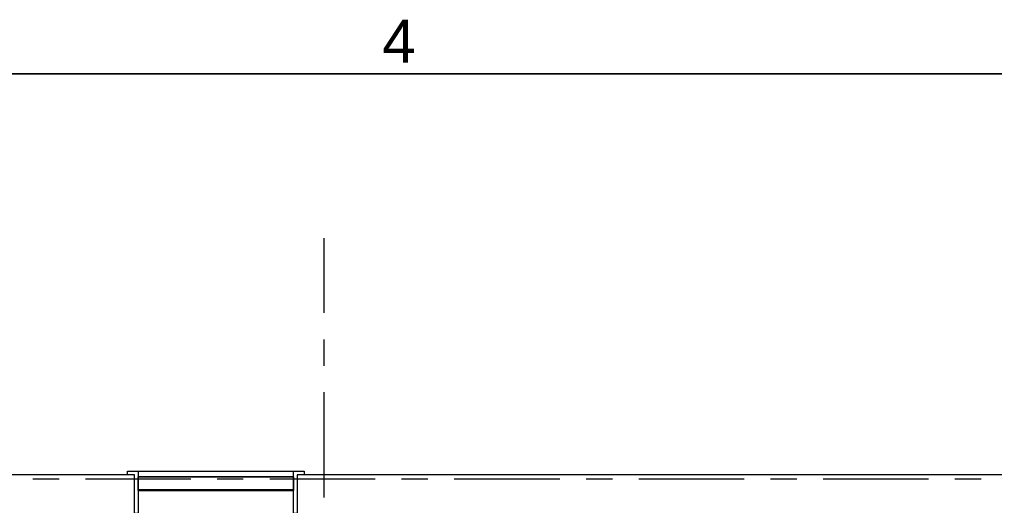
# Model space of a CAD drawing. Header units: inches. Extents: x 0.9 to 36.3, y 0.7 to 23.3.
# Drawn here: x 8.784 to 13.405, y 20.947 to 23.25 of the extents above; entities that cross this region are included whole.
import ezdxf

# ---------------------------------------------------------------- set-up
doc = ezdxf.new("R2010")
doc.units = ezdxf.units.IN
doc.layers.add('PDF_Geometry', color=7, linetype='Continuous', lineweight=9, true_color=0x777777)
doc.layers.add('PDF_Text', color=7, linetype='Continuous')
doc.styles.add('PDF GillSansMTCondensed', font='arial.ttf')

msp = doc.modelspace()

# ---------------------------------------------------------------- linework, layer by layer
at = {"layer": 'PDF_Geometry', "linetype": 'ByBlock'}
for points in [[(32.3645, 1.0083), (1.135, 1.0083), (32.3645, 1.0083), (32.3645, 22.9929), (1.135, 22.9929), (32.3645, 22.9929)], [(9.3463, 20.9091), (9.3296, 20.9091), (9.3296, 21.0925), (9.2963, 21.0925), (9.2963, 21.1091), (9.3463, 21.1091)], [(9.3463, 21.0825), (9.3463, 21.0791), (9.3463, 21.0175), (9.3463, 21.0208)], [(9.3463, 21.0825), (9.3463, 21.0791), (9.3463, 21.0175), (9.3463, 21.0208)], [(9.3463, 21.0825), (9.3463, 21.0791), (9.3463, 21.0175), (9.3463, 21.0208)], [(9.3463, 21.0825), (9.3463, 21.0791), (9.3463, 21.0175), (9.3463, 21.0208)], [(9.3463, 21.0825), (9.3463, 21.0791), (9.3463, 21.0175), (9.3463, 21.0208)], [(9.3463, 21.0825), (9.3463, 21.0791), (9.3463, 21.0175), (9.3463, 21.0208)], [(9.3463, 21.0825), (9.3463, 21.0791), (9.3463, 21.0175), (9.3463, 21.0208)], [(9.3463, 21.0825), (9.3463, 21.0791), (9.3463, 21.0175), (9.3463, 21.0208)], [(9.3463, 21.0825), (9.3463, 21.0791), (9.3463, 21.0175), (9.3463, 21.0208)], [(9.3463, 21.0825), (9.3463, 21.0791), (9.3463, 21.0175), (9.3463, 21.0208)], [(9.3463, 21.0825), (9.3463, 21.0791), (9.3463, 21.0175), (9.3463, 21.0208)], [(9.3463, 21.0825), (9.3463, 21.0791), (9.3463, 21.0175), (9.3463, 21.0208)], [(9.3463, 21.0825), (9.3463, 21.0791), (9.3463, 21.0175), (9.3463, 21.0208)], [(9.3463, 21.0825), (9.3463, 21.0791), (9.3463, 21.0175), (9.3463, 21.0208)], [(9.3463, 21.0825), (9.3463, 21.0791), (9.3463, 21.0175), (9.3463, 21.0208)], [(9.3463, 21.0825), (9.3463, 21.0791), (9.3463, 21.0175), (9.3463, 21.0208)], [(9.3463, 21.0825), (9.3463, 21.0791), (9.3463, 21.0175), (9.3463, 21.0208)], [(10.0829, 21.1091), (10.1329, 21.1091), (10.1329, 21.0925), (10.0996, 21.0925), (10.0996, 20.9091), (10.0829, 20.9091)], [(10.0829, 21.0825), (10.0829, 21.0208), (10.0829, 21.0175), (10.0829, 21.0791)], [(10.0829, 21.0825), (10.0829, 21.0208), (10.0829, 21.0175), (10.0829, 21.0791)], [(10.0829, 21.0825), (10.0829, 21.0208), (10.0829, 21.0175), (10.0829, 21.0791)], [(10.0829, 21.0825), (10.0829, 21.0208), (10.0829, 21.0175), (10.0829, 21.0791)], [(10.0829, 21.0825), (10.0829, 21.0208), (10.0829, 21.0175), (10.0829, 21.0791)], [(10.0829, 21.0825), (10.0829, 21.0208), (10.0829, 21.0175), (10.0829, 21.0791)], [(10.0829, 21.0825), (10.0829, 21.0208), (10.0829, 21.0175), (10.0829, 21.0791)], [(10.0829, 21.0825), (10.0829, 21.0208), (10.0829, 21.0175), (10.0829, 21.0791)], [(10.0829, 21.0825), (10.0829, 21.0208), (10.0829, 21.0175), (10.0829, 21.0791)], [(10.0829, 21.0825), (10.0829, 21.0208), (10.0829, 21.0175), (10.0829, 21.0791)], [(10.0829, 21.0825), (10.0829, 21.0208), (10.0829, 21.0175), (10.0829, 21.0791)], [(10.0829, 21.0825), (10.0829, 21.0208), (10.0829, 21.0175), (10.0829, 21.0791)], [(10.0829, 21.0825), (10.0829, 21.0208), (10.0829, 21.0175), (10.0829, 21.0791)], [(10.0829, 21.0825), (10.0829, 21.0208), (10.0829, 21.0175), (10.0829, 21.0791)], [(10.0829, 21.0825), (10.0829, 21.0208), (10.0829, 21.0175), (10.0829, 21.0791)], [(10.0829, 21.0825), (10.0829, 21.0208), (10.0829, 21.0175), (10.0829, 21.0791)], [(10.0829, 21.0825), (10.0829, 21.0208), (10.0829, 21.0175), (10.0829, 21.0791)], [(10.3129, 16.591), (10.3229, 16.591), (10.3229, 20.9091), (12.7828, 20.9091), (11.5945, 15.5594), (11.7395, 15.5277), (12.9345, 20.9091), (13.9961, 20.9091), (13.9961, 21.0925), (10.0996, 21.0925), (10.0996, 20.9091), (10.2146, 20.9091), (10.2146, 16.591), (10.2146, 16.5493), (10.3129, 16.5493)], [(9.3463, 21.0208), (10.0829, 21.0208)], [(9.3463, 21.0175), (10.0829, 21.0175)], [(9.3463, 21.0175), (10.0829, 21.0175)]]:
    msp.add_lwpolyline(points, close=True, dxfattribs=at)
for points in [[(10.2279, 21.8591), (10.2279, 22.2141)], [(10.2279, 21.6091), (10.2279, 21.7341)], [(10.2279, 20.9841), (10.2279, 21.4841)], [(4.0048, 15.566), (4.3715, 15.566), (4.3715, 15.7227), (4.4298, 15.7227), (4.4298, 17.0826), (8.223, 17.0826), (8.223, 17.1826), (4.4298, 17.1826), (4.4298, 19.4375), (4.3882, 19.4375), (4.3882, 19.4775), (4.3882, 20.9091), (9.3296, 20.9091), (9.3296, 21.0925), (4.0048, 21.0925)], [(9.2963, 21.0925), (9.2963, 21.1091), (10.1329, 21.1091), (10.1329, 21.0925)], [(9.3463, 21.1091), (10.0829, 21.1091)], [(9.3463, 21.0825), (10.0829, 21.0825), (9.3463, 21.0825)], [(9.3463, 21.0825), (10.0829, 21.0825), (9.3463, 21.0825)], [(9.3463, 21.0825), (10.0829, 21.0825), (9.3463, 21.0825)], [(9.3463, 21.0825), (10.0829, 21.0825), (9.3463, 21.0825)], [(9.3463, 21.0825), (10.0829, 21.0825), (9.3463, 21.0825)], [(9.3463, 21.0825), (10.0829, 21.0825), (9.3463, 21.0825)], [(9.3463, 21.0825), (10.0829, 21.0825), (9.3463, 21.0825)], [(9.3463, 21.0825), (10.0829, 21.0825), (9.3463, 21.0825)], [(9.3463, 21.0825), (10.0829, 21.0825), (9.3463, 21.0825)], [(9.3463, 21.0825), (10.0829, 21.0825), (9.3463, 21.0825)], [(9.3463, 21.0825), (10.0829, 21.0825), (9.3463, 21.0825)], [(9.3463, 21.0825), (10.0829, 21.0825), (9.3463, 21.0825)], [(9.3463, 21.0825), (10.0829, 21.0825), (9.3463, 21.0825)], [(9.3463, 21.0825), (10.0829, 21.0825), (9.3463, 21.0825)], [(9.3463, 21.0825), (10.0829, 21.0825), (9.3463, 21.0825)], [(9.3463, 21.0825), (10.0829, 21.0825), (9.3463, 21.0825)], [(9.3463, 21.0825), (10.0829, 21.0825), (9.3463, 21.0825)], [(9.3463, 21.0825), (10.0829, 21.0825), (9.3463, 21.0825)], [(9.3463, 21.0825), (10.0829, 21.0825), (9.3463, 21.0825)], [(8.8463, 21.0725), (8.9713, 21.0725)], [(9.0963, 21.0725), (9.5963, 21.0725)], [(9.3463, 21.0458), (9.3463, 21.0175), (9.3463, 21.0208), (9.3463, 21.0525)], [(9.7213, 21.0725), (9.8446, 21.0725)], [(9.9696, 21.0725), (10.4696, 21.0725)], [(10.0829, 21.0525), (10.0829, 21.0208), (10.0829, 21.0175), (10.0829, 21.0458)], [(10.5946, 21.0725), (10.7196, 21.0725)], [(10.8446, 21.0725), (11.3445, 21.0725)], [(11.4695, 21.0725), (11.5945, 21.0725)], [(11.7195, 21.0725), (12.2195, 21.0725)], [(12.3428, 21.0725), (12.4678, 21.0725)], [(12.5928, 21.0725), (13.0928, 21.0725)], [(13.2178, 21.0725), (13.3428, 21.0725)], [(10.0829, 21.0175), (9.3463, 21.0175)], [(10.0829, 21.0175), (9.3463, 21.0175)], [(10.0829, 21.0175), (9.3463, 21.0175)], [(10.0829, 21.0175), (9.3463, 21.0175)], [(10.0829, 21.0175), (9.3463, 21.0175)], [(10.0829, 21.0175), (9.3463, 21.0175)], [(10.0829, 21.0175), (9.3463, 21.0175)], [(10.0829, 21.0175), (9.3463, 21.0175)], [(10.0829, 21.0175), (9.3463, 21.0175)], [(10.0829, 21.0175), (9.3463, 21.0175)], [(10.0829, 21.0175), (9.3463, 21.0175)], [(10.0829, 21.0175), (9.3463, 21.0175)], [(10.0829, 21.0175), (9.3463, 21.0175)], [(10.0829, 21.0175), (9.3463, 21.0175)], [(10.0829, 21.0175), (9.3463, 21.0175)], [(10.0829, 21.0175), (9.3463, 21.0175)], [(10.0829, 21.0175), (9.3463, 21.0175)], [(10.0829, 21.0175), (9.3463, 21.0175)], [(10.0829, 21.0175), (9.3463, 21.0175)], [(10.0829, 21.0175), (9.3463, 21.0175)], [(10.0829, 21.0175), (9.3463, 21.0175)], [(10.0829, 21.0175), (9.3463, 21.0175)], [(10.0829, 21.0175), (9.3463, 21.0175)], [(10.0829, 21.0175), (9.3463, 21.0175)], [(10.0829, 21.0175), (9.3463, 21.0175)], [(10.0829, 21.0175), (9.3463, 21.0175)], [(10.0829, 21.0175), (9.3463, 21.0175)], [(10.0829, 21.0175), (9.3463, 21.0175)], [(10.0829, 21.0175), (9.3463, 21.0175)], [(10.0829, 21.0175), (9.3463, 21.0175)], [(10.0829, 21.0175), (9.3463, 21.0175)], [(10.0829, 21.0175), (9.3463, 21.0175)], [(10.0829, 21.0175), (9.3463, 21.0175)], [(10.0829, 21.0175), (9.3463, 21.0175)]]:
    msp.add_lwpolyline(points, dxfattribs=at)

# ---------------------------------------------------------------- texts
at = {"layer": 'PDF_Text', "linetype": 'ByBlock', "insert": (10.5033, 23.148), "char_height": 0.2043, "attachment_point": 4, "style": 'PDF GillSansMTCondensed'}
msp.add_mtext('4', dxfattribs=at)

doc.saveas('drawing.dxf')
